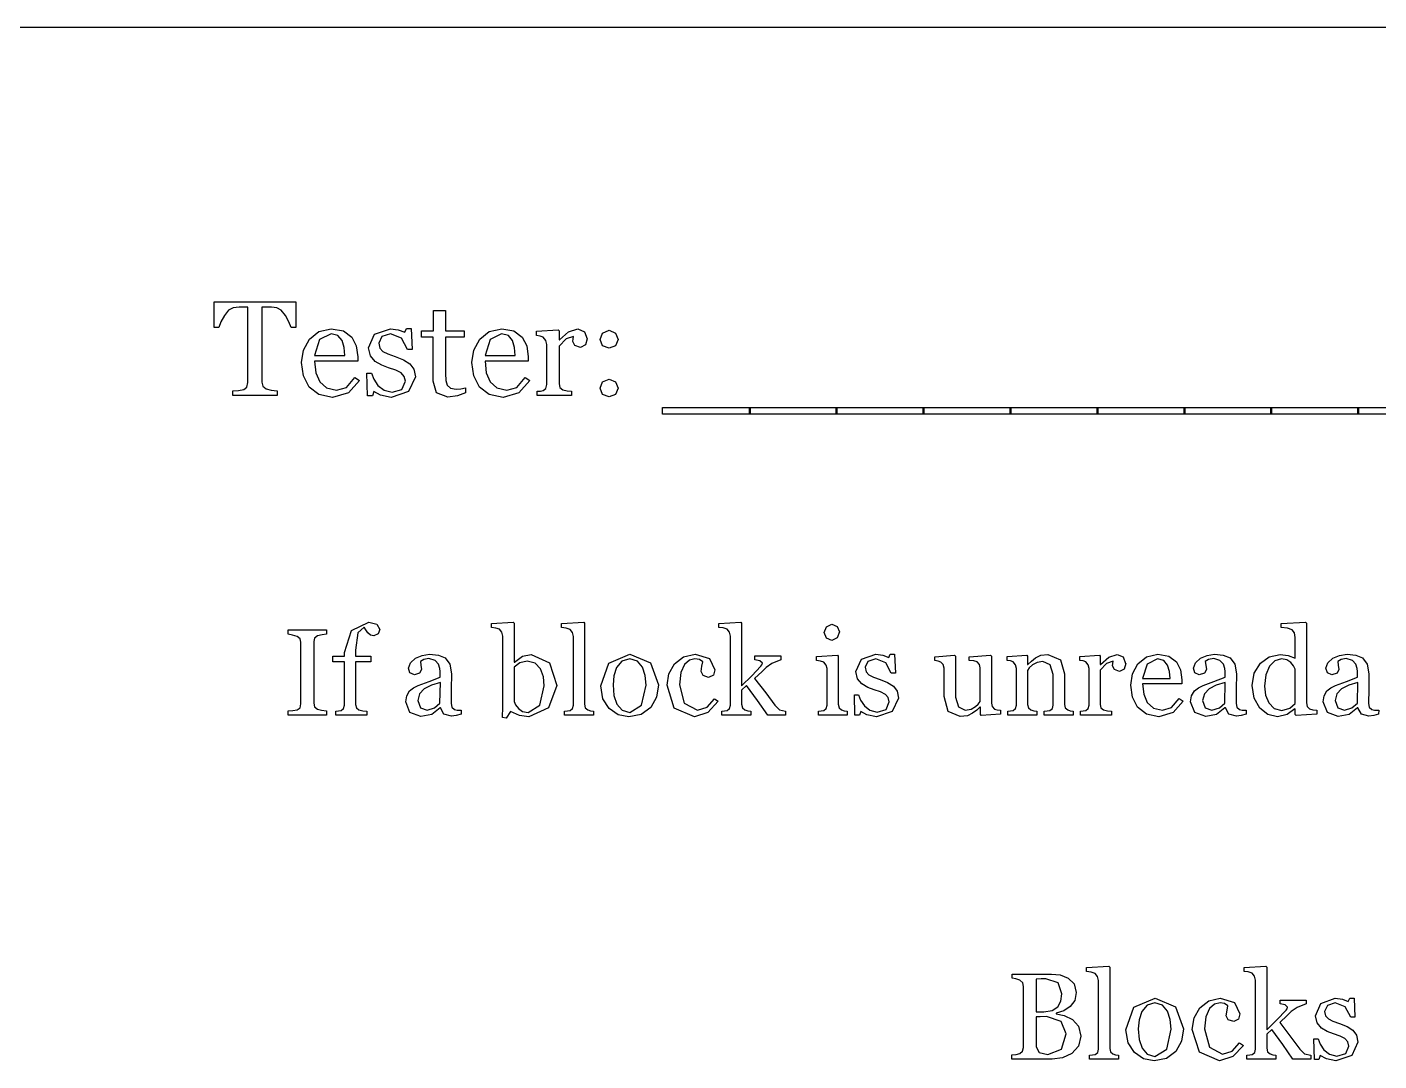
# Model space of a CAD drawing. Extents: x 0 to 118, y 2 to 170.
# Drawn here: x 29.75 to 43.5, y 26.98 to 37.5 of the extents above; entities that cross this region are included whole.
import ezdxf

# ---------------------------------------------------------------- set-up
doc = ezdxf.new("R2010")
doc.units = 0

msp = doc.modelspace()

# ---------------------------------------------------------------- linework, layer by layer
at = {"layer": 'Layer 1', "color": 7}
for points in [[(7, 37.5), (110, 37.5)], [(32.484895, 34.444215), (32.438568, 34.444215), (32.416418, 34.501283), (32.381505, 34.564392), (32.337193, 34.618102), (32.29154, 34.644958), (32.239173, 34.648983), (32.18076, 34.650233), (32.14182, 34.650233), (32.14182, 33.888208), (32.15122, 33.847253), (32.184117, 33.819055), (32.234473, 33.806305), (32.294898, 33.79758), (32.294898, 33.75), (31.845068, 33.75), (31.845068, 33.797667), (31.902135, 33.803042), (31.955845, 33.813117), (31.988073, 33.837967), (31.998823, 33.882277), (31.998823, 34.650345), (31.959883, 34.650345), (31.908185, 34.649095), (31.849103, 34.64507), (31.802778, 34.618215), (31.759138, 34.564505), (31.723555, 34.500052), (31.70208, 34.444327), (31.655083, 34.444327), (31.655083, 34.70281), (32.484918, 34.70281), (32.484895, 34.444215)], [(34.2117, 33.77887), (34.12912, 33.748658), (34.033783, 33.735907), (33.91629, 33.777535), (33.88272, 33.89637), (33.88272, 34.344855), (33.763215, 34.344855), (33.763215, 34.40931), (33.885408, 34.40931), (33.885408, 34.615425), (34.0076, 34.615425), (34.0076, 34.40931), (34.197603, 34.40931), (34.197603, 34.344855), (34.008943, 34.344855), (34.008943, 33.974922), (34.011618, 33.905097), (34.026393, 33.856757), (34.05862, 33.827217), (34.116358, 33.817142), (34.16537, 33.819842), (34.211695, 33.827892), (34.2117, 33.77887)], [(33.13211, 33.905763), (33.02066, 33.77954), (32.8602, 33.732545), (32.71988, 33.760742), (32.621185, 33.83728), (32.562775, 33.950073), (32.543975, 34.086365), (32.564125, 34.212585), (32.62455, 34.324707), (32.719215, 34.401245), (32.846778, 34.430785), (32.970985, 34.40796), (33.054908, 34.34552), (33.100563, 34.256897), (33.116013, 34.146117), (33.116013, 34.101807), (32.677598, 34.101807), (32.689673, 33.983642), (32.729283, 33.89032), (32.797765, 33.828552), (32.898473, 33.806402), (33.001195, 33.833927), (33.085118, 33.934637), (33.13211, 33.905763)], [(32.983735, 34.158203), (32.97701, 34.23877), (32.95686, 34.310608), (32.914565, 34.360962), (32.84541, 34.380437), (32.727917, 34.321355), (32.677565, 34.158208), (32.983735, 34.158203)], [(33.645723, 34.07428), (33.68802, 34.018555), (33.702795, 33.941345), (33.633643, 33.790955), (33.455725, 33.732545), (33.348973, 33.75337), (33.27982, 33.791638), (33.266395, 33.747997), (33.216043, 33.747997), (33.209317, 33.978285), (33.255643, 33.978285), (33.278467, 33.917188), (33.320765, 33.854078), (33.383205, 33.804395), (33.465785, 33.784245), (33.56515, 33.813115), (33.600062, 33.897038), (33.588637, 33.945378), (33.556412, 33.981633), (33.50203, 34.00916), (33.430192, 34.03401), (33.359695, 34.059523), (33.2939, 34.098463), (33.24556, 34.156203), (33.22676, 34.236768), (33.287185, 34.374403), (33.44899, 34.430798), (33.528215, 34.420723), (33.59468, 34.396547), (33.61013, 34.43146), (33.65847, 34.43146), (33.668545, 34.21863), (33.62222, 34.21863), (33.561125, 34.33411), (33.44766, 34.379092), (33.36105, 34.351565), (33.329495, 34.285098), (33.33957, 34.234743), (33.371125, 34.200502), (33.421477, 34.17499), (33.497345, 34.148805), (33.580597, 34.115908), (33.645722, 34.074283), (33.645723, 34.07428)], [(34.86563, 33.905763), (34.75418, 33.77954), (34.59372, 33.732545), (34.4534, 33.760742), (34.354705, 33.83728), (34.296295, 33.950073), (34.277495, 34.086365), (34.297645, 34.212585), (34.35807, 34.324707), (34.452735, 34.401245), (34.5803, 34.430785), (34.704505, 34.40796), (34.78843, 34.34552), (34.834083, 34.256897), (34.849533, 34.146117), (34.849533, 34.101807), (34.411118, 34.101807), (34.423193, 33.983642), (34.462805, 33.89032), (34.531285, 33.828552), (34.631993, 33.806402), (34.734715, 33.833927), (34.81864, 33.934637), (34.86563, 33.905763)], [(34.717255, 34.158203), (34.71053, 34.23877), (34.69038, 34.310608), (34.648083, 34.360962), (34.57893, 34.380437), (34.461438, 34.321355), (34.411083, 34.158208), (34.717255, 34.158203)], [(35.449065, 34.32672), (35.43229, 34.265625), (35.380593, 34.23944), (35.322853, 34.258915), (35.303378, 34.301885), (35.305378, 34.32874), (35.310078, 34.352915), (35.236225, 34.327403), (35.164385, 34.254893), (35.164385, 33.869518), (35.17311, 33.831248), (35.20198, 33.809098), (35.24495, 33.799023), (35.291275, 33.794323), (35.291275, 33.75), (34.942155, 33.75), (34.942155, 33.794312), (34.97371, 33.796988), (35.00258, 33.802362), (35.030105, 33.823187), (35.039505, 33.8628), (35.039505, 34.271675), (35.02943, 34.31263), (35.002575, 34.344855), (34.972362, 34.35628), (34.934765, 34.361655), (34.934765, 34.405295), (35.15498, 34.42007), (35.16438, 34.41067), (35.16438, 34.317347), (35.16773, 34.317347), (35.260382, 34.399927), (35.353705, 34.428125), (35.422185, 34.400598), (35.44904, 34.326745), (35.449065, 34.32672)], [(35.763948, 34.322695), (35.73642, 34.258243), (35.671968, 34.231388), (35.606843, 34.258243), (35.579988, 34.322695), (35.606843, 34.387147), (35.671968, 34.414675), (35.73709, 34.387147), (35.763948, 34.322695), (35.763948, 34.322695)], [(35.763948, 33.827213), (35.73642, 33.76276), (35.671968, 33.736575), (35.606843, 33.76276), (35.579988, 33.827213), (35.606843, 33.891665), (35.671968, 33.919192), (35.73642, 33.891665), (35.763948, 33.827213), (35.763948, 33.827213)], [(37.106048, 33.560673), (36.215118, 33.560673), (36.215118, 33.628483), (37.106048, 33.628483), (37.106048, 33.560673)], [(37.990265, 33.560673), (37.099335, 33.560673), (37.099335, 33.628483), (37.990265, 33.628483), (37.990265, 33.560673)], [(38.87448, 33.560673), (37.98355, 33.560673), (37.98355, 33.628483), (38.87448, 33.628483), (38.87448, 33.560673)], [(39.758698, 33.560673), (38.867768, 33.560673), (38.867768, 33.628483), (39.758698, 33.628483), (39.758698, 33.560673)], [(40.642915, 33.560673), (39.751983, 33.560673), (39.751983, 33.628483), (40.642915, 33.628483), (40.642915, 33.560673)], [(41.52713, 33.560673), (40.6362, 33.560673), (40.6362, 33.628483), (41.52713, 33.628483), (41.52713, 33.560673)], [(42.411348, 33.560673), (41.520418, 33.560673), (41.520418, 33.628483), (42.411348, 33.628483), (42.411348, 33.560673)], [(43.295563, 33.560673), (42.404633, 33.560673), (42.404633, 33.628483), (43.295563, 33.628483), (43.295563, 33.560673)], [(44.17978, 33.560673), (43.28885, 33.560673), (43.28885, 33.628483), (44.17978, 33.628483), (44.17978, 33.560673)], [(32.798158, 30.5), (32.408143, 30.5), (32.408143, 30.543335), (32.45575, 30.546985), (32.499695, 30.55431), (32.528993, 30.57566), (32.538142, 30.614113), (32.538142, 31.241555), (32.531417, 31.276955), (32.49968, 31.30138), (32.453292, 31.314805), (32.408127, 31.32273), (32.408127, 31.366065), (32.798142, 31.366065), (32.798142, 31.32273), (32.752975, 31.317855), (32.7072, 31.30808), (32.676073, 31.28428), (32.668148, 31.247658), (32.668148, 30.620828), (32.676698, 30.584818), (32.707215, 30.560393), (32.748718, 30.549418), (32.798158, 30.543318), (32.798158, 30.5)], [(33.338928, 31.372193), (33.324278, 31.325805), (33.279722, 31.30688), (33.246153, 31.314805), (33.219907, 31.33618), (33.197332, 31.366698), (33.179632, 31.394163), (33.116155, 31.33679), (33.09418, 31.161008), (33.09418, 31.099363), (33.24921, 31.099363), (33.24921, 31.04077), (33.09418, 31.04077), (33.09418, 30.60864), (33.102105, 30.57385), (33.12835, 30.5537), (33.167413, 30.54455), (33.209525, 30.540275), (33.209525, 30.5), (32.892143, 30.5), (32.892143, 30.540282), (32.92083, 30.542782), (32.947075, 30.547657), (32.9721, 30.566582), (32.98065, 30.602595), (32.98065, 31.040827), (32.86163, 31.040827), (32.86163, 31.09942), (32.98065, 31.09942), (32.98065, 31.137872), (33.05145, 31.36004), (33.229673, 31.44549), (33.31146, 31.424115), (33.338925, 31.372235), (33.338928, 31.372193)], [(35.141298, 30.801512), (35.055848, 30.573852), (34.857483, 30.48169), (34.759828, 30.49694), (34.670105, 30.537835), (34.62494, 30.467645), (34.587097, 30.476195), (34.591372, 30.584838), (34.592622, 30.707518), (34.592622, 31.30322), (34.582847, 31.344725), (34.559047, 31.374633), (34.519985, 31.386233), (34.47665, 31.391733), (34.47665, 31.430795), (34.697598, 31.444845), (34.706148, 31.435695), (34.706148, 31.038965), (34.710422, 31.037715), (34.79282, 31.09814), (34.881322, 31.11829), (35.066867, 31.0304), (35.141332, 30.801518), (35.141298, 30.801512)], [(35.51239, 30.5), (35.21881, 30.5), (35.21881, 30.540282), (35.248718, 30.542782), (35.274963, 30.547657), (35.300598, 30.566582), (35.309148, 30.602595), (35.309148, 31.299615), (35.299373, 31.34051), (35.274948, 31.371027), (35.234665, 31.384453), (35.187668, 31.391778), (35.187668, 31.43084), (35.414108, 31.44489), (35.422657, 31.43574), (35.422657, 30.609933), (35.430582, 30.574533), (35.456218, 30.553783), (35.482463, 30.544633), (35.51237, 30.540357), (35.51239, 30.5)], [(37.467345, 30.5), (37.285463, 30.5), (37.183532, 30.647705), (37.070617, 30.800903), (37.02057, 30.753907), (37.02057, 30.611085), (37.028495, 30.574463), (37.05413, 30.553713), (37.082208, 30.544563), (37.113335, 30.540288), (37.113335, 30.5), (36.817925, 30.5), (36.817925, 30.540282), (36.847223, 30.542782), (36.872858, 30.547657), (36.89849, 30.566582), (36.90704, 30.602595), (36.90704, 31.302057), (36.897265, 31.34417), (36.87284, 31.37469), (36.832555, 31.387515), (36.78922, 31.39179), (36.78922, 31.430852), (37.012, 31.444902), (37.02055, 31.435752), (37.02055, 30.799155), (37.123088, 30.901082), (37.216473, 30.99874), (37.226848, 31.01279), (37.232948, 31.02744), (37.206093, 31.051865), (37.155435, 31.06284), (37.155435, 31.101902), (37.420328, 31.101902), (37.420328, 31.06406), (37.329385, 31.025607), (37.26957, 30.984715), (37.228065, 30.945042), (37.152993, 30.87302), (37.265298, 30.725315), (37.35685, 30.600802), (37.405068, 30.553805), (37.467323, 30.54038), (37.467345, 30.5)], [(38.016053, 31.346557), (37.992852, 31.285522), (37.9367, 31.259887), (37.882377, 31.284312), (37.859802, 31.341075), (37.882377, 31.399667), (37.9367, 31.424692), (37.993462, 31.400892), (38.016037, 31.34657), (38.016053, 31.346557)], [(42.8714, 30.510987), (42.661437, 30.497562), (42.652287, 30.506113), (42.652287, 30.562265), (42.647413, 30.563515), (42.568677, 30.50553), (42.472853, 30.482955), (42.373365, 30.50553), (42.290357, 30.570227), (42.232982, 30.671547), (42.212232, 30.802162), (42.234808, 30.926062), (42.297063, 31.028602), (42.388005, 31.09391), (42.49848, 31.11831), (42.580877, 31.107335), (42.651067, 31.08048), (42.651067, 31.28983), (42.642517, 31.336217), (42.618717, 31.368565), (42.572332, 31.38504), (42.510075, 31.392965), (42.510075, 31.430805), (42.756047, 31.444855), (42.765197, 31.435705), (42.765197, 30.623937), (42.773122, 30.587315), (42.797547, 30.56229), (42.831115, 30.55314), (42.8714, 30.55064), (42.8714, 30.510987)], [(34.169008, 30.510987), (34.118348, 30.494512), (34.06952, 30.487787), (33.993225, 30.509762), (33.957215, 30.57507), (33.953565, 30.57507), (33.868115, 30.507932), (33.758863, 30.484732), (33.647168, 30.526237), (33.603833, 30.63488), (33.613608, 30.697135), (33.642903, 30.746575), (33.683188, 30.778922), (33.730183, 30.802122), (33.841268, 30.840572), (33.954793, 30.88452), (33.954793, 30.944945), (33.951143, 30.975462), (33.937093, 31.018185), (33.902303, 31.057247), (33.839438, 31.074347), (33.786948, 31.064572), (33.753378, 31.045048), (33.758878, 31.009035), (33.764978, 30.96509), (33.745453, 30.926028), (33.692353, 30.908328), (33.647185, 30.929703), (33.633135, 30.97853), (33.65266, 31.032242), (33.70454, 31.078017), (33.771068, 31.106705), (33.84736, 31.118905), (33.936473, 31.11158), (34.006053, 31.081672), (34.05305, 31.020027), (34.069525, 30.92054), (34.067775, 30.76551), (34.066025, 30.618415), (34.07395, 30.580575), (34.099585, 30.556775), (34.12827, 30.550675), (34.169165, 30.550175), (34.169008, 30.510987)], [(36.174623, 30.807007), (36.154473, 30.681885), (36.0971, 30.578125), (35.999443, 30.505493), (35.874933, 30.481693), (35.765678, 30.503068), (35.673515, 30.566543), (35.61004, 30.66603), (35.58684, 30.798478), (35.668628, 31.02919), (35.884083, 31.118913), (36.092213, 31.033463), (36.17461, 30.807023), (36.174623, 30.807007)], [(36.540223, 30.484103), (36.335755, 30.570773), (36.261903, 30.803317), (36.281428, 30.921725), (36.339413, 31.022432), (36.429743, 31.092012), (36.548153, 31.11887), (36.692195, 31.076145), (36.747738, 30.960788), (36.733088, 30.906468), (36.68487, 30.883268), (36.628718, 30.901593), (36.609192, 30.942485), (36.616518, 30.998638), (36.625068, 31.041363), (36.59211, 31.066388), (36.545722, 31.073088), (36.48957, 31.060263), (36.4383, 31.014488), (36.40168, 30.93209), (36.387655, 30.808188), (36.437702, 30.62264), (36.57015, 30.55123), (36.669027, 30.579915), (36.74349, 30.665975), (36.782552, 30.64034), (36.67635, 30.526205), (36.540242, 30.48409), (36.540223, 30.484103)], [(38.092958, 30.5), (37.80182, 30.5), (37.80182, 30.540282), (37.830505, 30.542782), (37.85675, 30.547657), (37.881775, 30.566582), (37.890325, 30.602595), (37.890325, 30.974297), (37.881175, 31.009697), (37.85675, 31.037165), (37.82318, 31.049365), (37.782898, 31.056065), (37.782898, 31.095737), (37.9953, 31.109162), (38.00385, 31.100612), (38.00385, 30.60989), (38.011775, 30.57449), (38.03802, 30.55374), (38.064265, 30.54459), (38.092953, 30.540315), (38.092958, 30.5)], [(38.564148, 30.7948), (38.6026, 30.74414), (38.616025, 30.67395), (38.55316, 30.537232), (38.391415, 30.48413), (38.29437, 30.503055), (38.231505, 30.537845), (38.219305, 30.498172), (38.173527, 30.498172), (38.167427, 30.707522), (38.20954, 30.707522), (38.23029, 30.65198), (38.268742, 30.594607), (38.325505, 30.54944), (38.400577, 30.53114), (38.49091, 30.557385), (38.52265, 30.63368), (38.512275, 30.677625), (38.482977, 30.710585), (38.43354, 30.735607), (38.368232, 30.758182), (38.304145, 30.781382), (38.24433, 30.816782), (38.200385, 30.869272), (38.183285, 30.942515), (38.238217, 31.067637), (38.385312, 31.118907), (38.457335, 31.109757), (38.517757, 31.087782), (38.531807, 31.119522), (38.575752, 31.119522), (38.584902, 30.92604), (38.542787, 30.92604), (38.487245, 31.03102), (38.384097, 31.071915), (38.305362, 31.04689), (38.276675, 30.986465), (38.285825, 30.94069), (38.314512, 30.90956), (38.360287, 30.88636), (38.429257, 30.86256), (38.504942, 30.832652), (38.564145, 30.79481), (38.564148, 30.7948)], [(39.653625, 30.510987), (39.457703, 30.497562), (39.448553, 30.506112), (39.448553, 30.582407), (39.444903, 30.582407), (39.411945, 30.549447), (39.36983, 30.51832), (39.31673, 30.493295), (39.244098, 30.484745), (39.122028, 30.536625), (39.080523, 30.688602), (39.080523, 30.97669), (39.071973, 31.01331), (39.048172, 31.039555), (39.020705, 31.04993), (38.985915, 31.054805), (38.985915, 31.094477), (39.186723, 31.109127), (39.195873, 31.100577), (39.195873, 30.682487), (39.225167, 30.58422), (39.29536, 30.551262), (39.355172, 30.561637), (39.39912, 30.586062), (39.427805, 30.612917), (39.44733, 30.639772), (39.44733, 30.98096), (39.43878, 31.01636), (39.41498, 31.043215), (39.382022, 31.051765), (39.333805, 31.054815), (39.333805, 31.094487), (39.55231, 31.109137), (39.56146, 31.100587), (39.56146, 30.622682), (39.57001, 30.587282), (39.59381, 30.562257), (39.620055, 30.553107), (39.653625, 30.550607), (39.653625, 30.510987)], [(40.39215, 30.5), (40.09735, 30.5), (40.09735, 30.540282), (40.127868, 30.542782), (40.155945, 30.547657), (40.18097, 30.566582), (40.18952, 30.602595), (40.18952, 30.912042), (40.159002, 31.01092), (40.08576, 31.04571), (40.026555, 31.035335), (39.978948, 31.01091), (39.9466, 30.980392), (39.9295, 30.954757), (39.9295, 30.608687), (39.93805, 30.574507), (39.963685, 30.553757), (39.99115, 30.544607), (40.022278, 30.540332), (40.022278, 30.5), (39.727477, 30.5), (39.727477, 30.540282), (39.756165, 30.542782), (39.78241, 30.547657), (39.807435, 30.566582), (39.815985, 30.602595), (39.815985, 30.974297), (39.806835, 31.01214), (39.78241, 31.040827), (39.754945, 31.051202), (39.720765, 31.056077), (39.720765, 31.09575), (39.92096, 31.109175), (39.92951, 31.100625), (39.92951, 31.015787), (39.93256, 31.015787), (39.969183, 31.050577), (40.010685, 31.084147), (40.064398, 31.108572), (40.134588, 31.118347), (40.262763, 31.064027), (40.304875, 30.920595), (40.304875, 30.607485), (40.3122, 30.572695), (40.337225, 30.552545), (40.362248, 30.543995), (40.392155, 30.54032), (40.39215, 30.5)], [(40.92682, 31.024293), (40.91157, 30.96875), (40.864572, 30.94495), (40.812082, 30.96265), (40.794382, 31.001712), (40.796132, 31.026138), (40.800407, 31.048113), (40.73327, 31.024912), (40.667962, 30.958995), (40.667962, 30.608652), (40.675887, 30.573862), (40.702132, 30.553712), (40.741195, 30.544562), (40.783307, 30.540287), (40.783307, 30.5), (40.465925, 30.5), (40.465925, 30.540282), (40.494612, 30.542782), (40.520857, 30.547657), (40.545882, 30.566582), (40.554432, 30.602595), (40.554432, 30.974297), (40.545282, 31.01153), (40.520857, 31.040827), (40.493392, 31.051202), (40.459212, 31.056077), (40.459212, 31.09575), (40.659408, 31.109175), (40.667957, 31.100625), (40.667957, 31.015787), (40.671008, 31.015787), (40.755235, 31.09086), (40.840075, 31.116495), (40.90233, 31.09147), (40.926755, 31.024332), (40.92682, 31.024293)], [(41.512757, 30.641603), (41.411437, 30.526855), (41.265565, 30.48413), (41.138, 30.509765), (41.04828, 30.579345), (40.995177, 30.681885), (40.978077, 30.805785), (40.996402, 30.920533), (41.051332, 31.02246), (41.137392, 31.09204), (41.25336, 31.118898), (41.366275, 31.098148), (41.442568, 31.041385), (41.484073, 30.960818), (41.498123, 30.86011), (41.498123, 30.819828), (41.099562, 30.819828), (41.110537, 30.712405), (41.146547, 30.627565), (41.208805, 30.571413), (41.300357, 30.551263), (41.39374, 30.576288), (41.470035, 30.66784), (41.512757, 30.641603)], [(42.152405, 30.510987), (42.101745, 30.494512), (42.052917, 30.487787), (41.976622, 30.509762), (41.940613, 30.57507), (41.936962, 30.57507), (41.851515, 30.507932), (41.74226, 30.484732), (41.630568, 30.526237), (41.587233, 30.63488), (41.597008, 30.697135), (41.626305, 30.746575), (41.666588, 30.778922), (41.713585, 30.802122), (41.824668, 30.840572), (41.938195, 30.88452), (41.938195, 30.944945), (41.934545, 30.975462), (41.920495, 31.018185), (41.885705, 31.057247), (41.82284, 31.074347), (41.77035, 31.064572), (41.73678, 31.045048), (41.74228, 31.009035), (41.74838, 30.96509), (41.728855, 30.926028), (41.675755, 30.908328), (41.63059, 30.929703), (41.61654, 30.97853), (41.636065, 31.032242), (41.687945, 31.078017), (41.754473, 31.106705), (41.830768, 31.118905), (41.919878, 31.11158), (41.989458, 31.081672), (42.036455, 31.020027), (42.05293, 30.92054), (42.05118, 30.76551), (42.04943, 30.618415), (42.057355, 30.580575), (42.08299, 30.556775), (42.111675, 30.550675), (42.15257, 30.550175), (42.152405, 30.510987)], [(43.50006, 30.510987), (43.449403, 30.494512), (43.400573, 30.487787), (43.32428, 30.509762), (43.28827, 30.57507), (43.28462, 30.57507), (43.19917, 30.507932), (43.089918, 30.484732), (42.978223, 30.526237), (42.934888, 30.63488), (42.944663, 30.697135), (42.97396, 30.746575), (43.014243, 30.778922), (43.06124, 30.802122), (43.172325, 30.840572), (43.28585, 30.88452), (43.28585, 30.944945), (43.282175, 30.975462), (43.268125, 31.018185), (43.233335, 31.057247), (43.170468, 31.074347), (43.117978, 31.064572), (43.08441, 31.045048), (43.08991, 31.009035), (43.09601, 30.96509), (43.076485, 30.926028), (43.023385, 30.908328), (42.978218, 30.929703), (42.964168, 30.97853), (42.983693, 31.032242), (43.035573, 31.078017), (43.102103, 31.106705), (43.178395, 31.118905), (43.267508, 31.11158), (43.337088, 31.081672), (43.384085, 31.020027), (43.40056, 30.92054), (43.39881, 30.76551), (43.39706, 30.618415), (43.404985, 30.580575), (43.43062, 30.556775), (43.459308, 30.550675), (43.5002, 30.550175), (43.50006, 30.510987)], [(35.013733, 30.797237), (35.003958, 30.889402), (34.97344, 30.97119), (34.919118, 31.028562), (34.838553, 31.050537), (34.76348, 31.033437), (34.706105, 30.988272), (34.706105, 30.63793), (34.720155, 30.60375), (34.74945, 30.566517), (34.790955, 30.538442), (34.847718, 30.528067), (34.967958, 30.60009), (35.013733, 30.797232), (35.013733, 30.797237)], [(36.04828, 30.805757), (36.03913, 30.902195), (36.011665, 30.988865), (35.960395, 31.04929), (35.88288, 31.07249), (35.802315, 31.04929), (35.748603, 30.985813), (35.721138, 30.900972), (35.713213, 30.80881), (35.722363, 30.700167), (35.75288, 30.611667), (35.80476, 30.550022), (35.882885, 30.528047), (36.003735, 30.6019), (36.048293, 30.805757), (36.04828, 30.805757)], [(41.377868, 30.871095), (41.371767, 30.944335), (41.353467, 31.009642), (41.315015, 31.05542), (41.252147, 31.07312), (41.145337, 31.01941), (41.09956, 30.871095), (41.377868, 30.871095)], [(42.651063, 30.616578), (42.651063, 30.96875), (42.635188, 31.00293), (42.607723, 31.0365), (42.566218, 31.061522), (42.510675, 31.071898), (42.442927, 31.052973), (42.388605, 30.998653), (42.352595, 30.911373), (42.33977, 30.794795), (42.349545, 30.70141), (42.382505, 30.623897), (42.436825, 30.568965), (42.516172, 30.548215), (42.596737, 30.56959), (42.65106, 30.616588), (42.651063, 30.616578)], [(33.955993, 30.833252), (33.865053, 30.803345), (33.79242, 30.766722), (33.744203, 30.717285), (33.726503, 30.650147), (33.752748, 30.575682), (33.820495, 30.551882), (33.89679, 30.572632), (33.952333, 30.62268), (33.955993, 30.833252)], [(41.939393, 30.833252), (41.84845, 30.803345), (41.775818, 30.766722), (41.7276, 30.717285), (41.7099, 30.650147), (41.736145, 30.575682), (41.803895, 30.551882), (41.880188, 30.572632), (41.93573, 30.62268), (41.939393, 30.833252)], [(43.287048, 30.833252), (43.196105, 30.803345), (43.123475, 30.766722), (43.075258, 30.717285), (43.057558, 30.650147), (43.083805, 30.575682), (43.151553, 30.551882), (43.227848, 30.572632), (43.283388, 30.62268), (43.287048, 30.833252)], [(40.853882, 27), (40.560302, 27), (40.560302, 27.040282), (40.59021, 27.042782), (40.616455, 27.047657), (40.64209, 27.066582), (40.65064, 27.102595), (40.65064, 27.799615), (40.640865, 27.84051), (40.61644, 27.871027), (40.576158, 27.884453), (40.52916, 27.891778), (40.52916, 27.93084), (40.7556, 27.94489), (40.76415, 27.93574), (40.76415, 27.109933), (40.772075, 27.074533), (40.79771, 27.053783), (40.823955, 27.044633), (40.853863, 27.040357), (40.853882, 27)], [(42.808838, 27), (42.626953, 27), (42.525025, 27.147705), (42.41211, 27.300903), (42.36206, 27.253907), (42.36206, 27.111085), (42.369985, 27.074463), (42.39562, 27.053713), (42.423695, 27.044563), (42.454825, 27.040288), (42.454825, 27), (42.159415, 27), (42.159415, 27.040282), (42.18871, 27.042782), (42.214345, 27.047657), (42.23998, 27.066582), (42.24853, 27.102595), (42.24853, 27.802057), (42.238755, 27.84417), (42.21433, 27.87469), (42.174048, 27.887515), (42.130713, 27.89179), (42.130713, 27.930852), (42.35349, 27.944902), (42.36204, 27.935752), (42.36204, 27.299155), (42.46458, 27.401082), (42.557962, 27.49874), (42.568337, 27.51279), (42.574438, 27.52744), (42.547583, 27.551865), (42.496923, 27.56284), (42.496923, 27.601902), (42.761815, 27.601902), (42.761815, 27.56406), (42.670873, 27.525607), (42.61106, 27.484715), (42.569555, 27.445042), (42.494483, 27.37302), (42.606788, 27.225315), (42.69834, 27.100802), (42.746558, 27.053805), (42.808813, 27.04038), (42.808838, 27)], [(40.384523, 27.403443), (40.447388, 27.336303), (40.472413, 27.235595), (40.446168, 27.130615), (40.377808, 27.057373), (40.285035, 27.014648), (40.178832, 27), (39.768677, 27), (39.768677, 27.043335), (39.811402, 27.04821), (39.851685, 27.057985), (39.87854, 27.08056), (39.886465, 27.11779), (39.886465, 27.74035), (39.87914, 27.77697), (39.851675, 27.802605), (39.81078, 27.816655), (39.77294, 27.822755), (39.77294, 27.86609), (40.17272, 27.86609), (40.26122, 27.85694), (40.342397, 27.824592), (40.401602, 27.76661), (40.424802, 27.677497), (40.408327, 27.59571), (40.36194, 27.534675), (40.297242, 27.493172), (40.219117, 27.467537), (40.219117, 27.462037), (40.302127, 27.443112), (40.384525, 27.40344), (40.384523, 27.403443)], [(40.237428, 27.534058), (40.268555, 27.59143), (40.277705, 27.665283), (40.238642, 27.776978), (40.115353, 27.81787), (40.065913, 27.81662), (40.016475, 27.81537), (40.016475, 27.482728), (40.09399, 27.482728), (40.179437, 27.495553), (40.237423, 27.534005), (40.237428, 27.534058)], [(41.516112, 27.307007), (41.495962, 27.181885), (41.438587, 27.078125), (41.340932, 27.005493), (41.21642, 26.981693), (41.107167, 27.003068), (41.015005, 27.066543), (40.951527, 27.16603), (40.928327, 27.298478), (41.010115, 27.52919), (41.225567, 27.618913), (41.433697, 27.533463), (41.516095, 27.307023), (41.516112, 27.307007)], [(41.38977, 27.305757), (41.38062, 27.402195), (41.353155, 27.488865), (41.301885, 27.54929), (41.22437, 27.57249), (41.143805, 27.54929), (41.090092, 27.485813), (41.062627, 27.400972), (41.054702, 27.30881), (41.063852, 27.200167), (41.09437, 27.111667), (41.14625, 27.050022), (41.224375, 27.028047), (41.345225, 27.1019), (41.38978, 27.305757), (41.38977, 27.305757)], [(41.881715, 26.984103), (41.677245, 27.070773), (41.603392, 27.303317), (41.622917, 27.421725), (41.6809, 27.522432), (41.771233, 27.592012), (41.88964, 27.61887), (42.033685, 27.576145), (42.089225, 27.460788), (42.074575, 27.406468), (42.026357, 27.383268), (41.970205, 27.401593), (41.95068, 27.442485), (41.958005, 27.498638), (41.966555, 27.541363), (41.933595, 27.566388), (41.88721, 27.573088), (41.831057, 27.560263), (41.779787, 27.514488), (41.743167, 27.43209), (41.729117, 27.308188), (41.779167, 27.12264), (41.911612, 27.05123), (42.01049, 27.079915), (42.084952, 27.165975), (42.124015, 27.14034), (42.017815, 27.026205), (41.881707, 26.98409), (41.881715, 26.984103)], [(43.237915, 27.2948), (43.276367, 27.24414), (43.289792, 27.17395), (43.226925, 27.037233), (43.065182, 26.98413), (42.968137, 27.003055), (42.90527, 27.037845), (42.89307, 26.998173), (42.847292, 26.998173), (42.841192, 27.207523), (42.883305, 27.207523), (42.904055, 27.15198), (42.942507, 27.094607), (42.99927, 27.04944), (43.074342, 27.03114), (43.164675, 27.057385), (43.196412, 27.13368), (43.186037, 27.177625), (43.15674, 27.210585), (43.107302, 27.235607), (43.041995, 27.258182), (42.977907, 27.281382), (42.918092, 27.316782), (42.874147, 27.369272), (42.857047, 27.442515), (42.91198, 27.567637), (43.059075, 27.618907), (43.131095, 27.609757), (43.19152, 27.587782), (43.20557, 27.619522), (43.249515, 27.619522), (43.258665, 27.42604), (43.21655, 27.42604), (43.161007, 27.53102), (43.05786, 27.571915), (42.979122, 27.54689), (42.950437, 27.486465), (42.959587, 27.44069), (42.988272, 27.40956), (43.03405, 27.38636), (43.10302, 27.36256), (43.178702, 27.332653), (43.237907, 27.29481), (43.237915, 27.2948)], [(40.321655, 27.257568), (40.269775, 27.38391), (40.12268, 27.43335), (40.056763, 27.4321), (40.01648, 27.43085), (40.01648, 27.125675), (40.047607, 27.067693), (40.134277, 27.048168), (40.273437, 27.101268), (40.321655, 27.257518), (40.321655, 27.257568)]]:
    msp.add_lwpolyline(points, dxfattribs=at)

doc.saveas('drawing.dxf')
